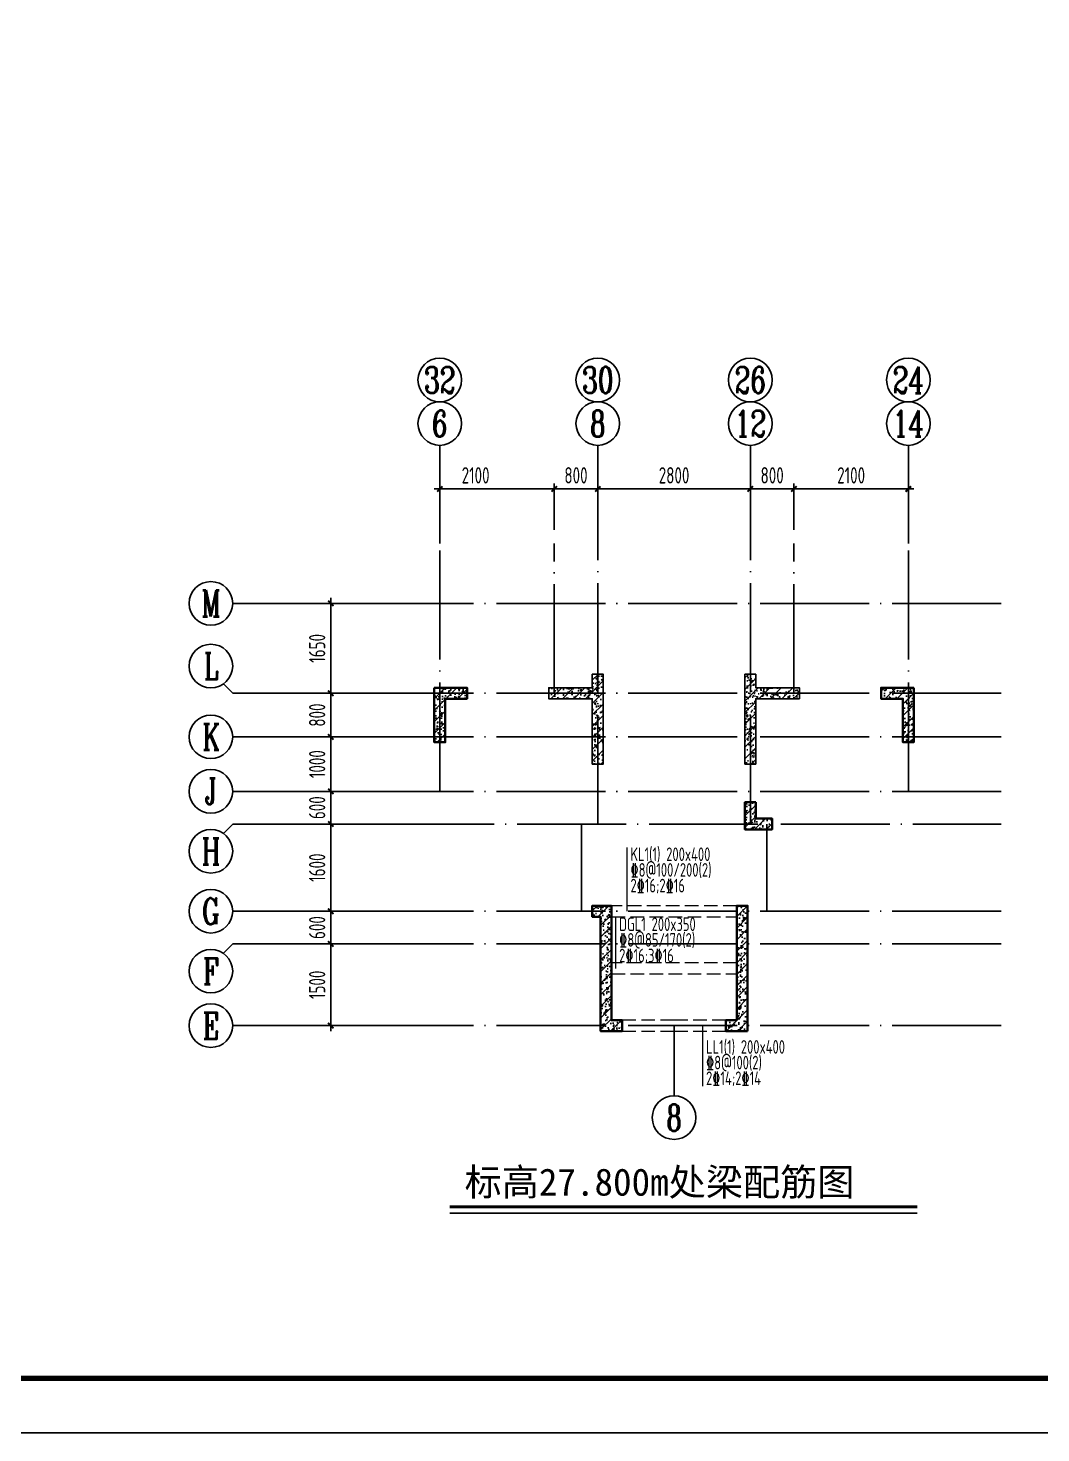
# Model space of a CAD drawing. Extents: x -1712635 to -854203, y -534641 to -21985.
# Drawn here: x -1101549 to -1082962, y -465599 to -439817 of the extents above; entities that cross this region are included whole.
import ezdxf
from ezdxf.enums import TextEntityAlignment as Align

# ---------------------------------------------------------------- set-up
doc = ezdxf.new("R2010")
doc.units = 0
doc.header["$LTSCALE"] = 1000
for name, pattern in [('__DASH', [0.35, 0.25, -0.1]), ('DASH', [0.35, 0.25, -0.1]), ('DOTE', [2.42, 2, -0.2, 0.02, -0.2])]:
    doc.linetypes.add(name, pattern=pattern)
doc.layers.get('0').update_dxf_attribs({"linetype": 'CONTINUOUS'})
doc.layers.get('Defpoints').update_dxf_attribs({"linetype": 'CONTINUOUS'})
for name, color, linetype in [('-TK', 7, 'CONTINUOUS'), ('A-AXIS', 1, 'CONTINUOUS'), ('A-DOTE', 10, 'DOTE'), ('AXIS_NUM', 7, 'CONTINUOUS'), ('S-L主梁线', 4, 'DASH'), ('S-L梁编号', 6, 'CONTINUOUS'), ('S-L梁配筋', 7, 'CONTINUOUS'), ('S-Q墙填充', 252, 'CONTINUOUS'), ('S-Q墙实线', 6, 'CONTINUOUS'), ('S-Y一般标注', 3, 'CONTINUOUS'), ('S-Z柱填充', 252, 'CONTINUOUS'), ('S-Z柱实线', 6, 'CONTINUOUS'), ('S-引出线', 40, 'CONTINUOUS'), ('S-文字', 7, 'CONTINUOUS')]:
    doc.layers.add(name, color=color, linetype=linetype)
doc.styles.add('-宋体', font='', dxfattribs={"width": 0.7, "height": 300, "bigfont": '宋体.TTF'})
doc.styles.add('TSSD_Axis', font='complex.shx', dxfattribs={"width": 0.7, "bigfont": 'hztxt.shx'})
doc.styles.add('TSSD_DIMENSION', font='Tssdeng.shx', dxfattribs={"width": 0.7, "bigfont": 'tssdchn.shx'})
doc.styles.add('TSSD_REIN', font='tssdeng.shx', dxfattribs={"width": 0.7, "height": 300, "bigfont": 'tssdchn.shx'})
doc.styles.get('-宋体').set_extended_font_data('SimSun')
doc.dimstyles.new('TSSD_100_100', dxfattribs={"dimtxt": 300, "dimasz": 100, "dimexe": 100, "dimexo": 250, "dimgap": 100, "dimtad": 1, "dimdec": 0, "dimzin": 0, "dimdsep": 46, "dimtxsty": 'TSSD_DIMENSION', "dimblk": 'ARCHTICK', "dimcen": 0, "dimdle": 100, "dimclrt": 7, "dimadec": 0, "dimazin": 0, "dimtfac": 1, "dimtdec": 0, "dimtix": 1, "dimtmove": 2, "dimatfit": 3, "dimldrblk": 'ARCHTICK', "dimfxl": 0, "dimtolj": 1, "dimtzin": 0, "dimarcsym": 0})
pattern_1 = [(50, (-1081267.13, -406631.75), (215.17805, -18.82564), [22.5, -247.5]), (355, (-1081267.13, -406631.75), (-41.6254, 225.6576), [18, -198]), (100.4514, (-1081249.2, -406633.32), (173.5528, 206.8319), [19.1221, -210.3426]), (46.1842, (-1081267.13, -406571.75), (320.1723, -49.6557), [33.75, -371.25]), (96.6356, (-1081240.45, -406575.9), (280.3988, 292.2354), [28.683, -315.514]), (351.1842, (-1081267.13, -406571.75), (280.3986, 292.2356), [27, -297]), (21, (-1081237.13, -406586.75), (179.0721, -120.78567), [22.5, -247.5]), (326, (-1081237.13, -406586.75), (72.9946, 217.545), [18, -198]), (71.4514, (-1081222.21, -406596.81), (252.0668, 96.75915), [19.1221, -210.3426]), (37.5, (-1081267.134, -406631.75), (3.64796, 99.86816), [0, -195.6, 0, -201, 0, -198.75]), (7.5, (-1081267.13, -406631.75), (78.92086, 118.32351), [0, -114.6, 0, -191.1, 0, -75.75]), (327.5, (-1081334.034, -406631.75), (160.14673, -6.76646), [0, -75, 0, -234, 0, -310.5]), (317.5, (-1081364.03, -406631.75), (174.95585, 30.0315), [0, -97.5, 0, -155.4, 0, -220.5]), (45, (-1081267.13, -406631.75), (-106.066, 106.066), [])]
pattern_2 = [(50, (-1086528.97, -238595.68), (215.17805, -18.82564), [22.5, -247.5]), (355, (-1086528.97, -238595.68), (-41.6254, 225.65764), [18, -198]), (100.4514, (-1086511.04, -238597.24), (173.55281, 206.83186), [19.12206, -210.34263]), (46.1842, (-1086528.97, -238535.68), (320.1723, -49.6557), [33.75, -371.25]), (96.6356, (-1086502.3, -238539.8), (280.3988, 292.23536), [28.6831, -315.5139]), (351.1842, (-1086528.97, -238535.68), (280.3986, 292.2356), [27, -297]), (21, (-1086498.97, -238550.68), (179.07212, -120.78567), [22.5, -247.5]), (326, (-1086498.97, -238550.68), (72.9946, 217.54501), [18, -198]), (71.4514, (-1086484.05, -238560.74), (252.06679, 96.75915), [19.12206, -210.34263]), (37.5, (-1086528.97, -238595.675), (3.647957, 99.868156), [0, -195.6, 0, -201, 0, -198.75]), (7.5, (-1086528.97, -238595.68), (78.92086, 118.323514), [0, -114.6, 0, -191.1, 0, -75.75]), (327.5, (-1086595.87, -238595.675), (160.14673, -6.766462), [0, -75, 0, -234, 0, -310.5]), (317.5, (-1086625.87, -238595.68), (174.95585, 30.031495), [0, -97.5, 0, -155.4, 0, -220.5]), (45, (-1086528.97, -238595.68), (-106.06602, 106.06602), [])]

# ---------------------------------------------------------------- blocks, each defined once
blk = doc.blocks.new('A1')
blk.add_lwpolyline([(0, 59400), (0, 0), (84100, 0), (84100, 59400)], close=True)
at = {"const_width": 100}
blk.add_lwpolyline([(2500, 58400), (2500, 1000), (83100, 1000), (83100, 58400)], close=True, dxfattribs=at)
blk = doc.blocks.new('ts_axno')
at = {"color": 0, "linetype": 'ByBlock', "lineweight": -2}
blk.add_circle((0, 0), 0.5, dxfattribs=at)
at = {"color": 0, "linetype": 'ByBlock', "lineweight": -2, "style": 'TSSD_Axis', "width": 0.7}
blk.add_attdef('A', text='', height=0.6, dxfattribs=at).set_placement((0, 0), align=Align.MIDDLE_CENTER)
blk = doc.blocks.new('_ArchTick')
at = {"color": 0, "const_width": 0.35}
blk.add_lwpolyline([(-0.5, -0.5), (0.5, 0.5)], dxfattribs=at)
blk = doc.blocks.new('*D4030')
at = {"layer": 'Defpoints', "color": 0}
for p in [(-1091894, -448275), (-1093994, -449275), (-1091894, -449275)]:
    blk.add_point(p, dxfattribs=at)
at = {"layer": 'S-Y一般标注', "color": 0, "lineweight": -2}
for p, q in [((-1094094, -448275), (-1091794, -448275)), ((-1093994, -449025), (-1093994, -448175)), ((-1091894, -449025), (-1091894, -448175))]:
    blk.add_line(p, q, dxfattribs=at)
at = {"layer": 'S-Y一般标注', "color": 0, "lineweight": -2, "xscale": 100, "yscale": 100, "zscale": 100, "rotation": 180}
blk.add_blockref('_ArchTick', (-1093994, -448275), dxfattribs=at)
at = {"layer": 'S-Y一般标注', "color": 0, "lineweight": -2, "xscale": 100, "yscale": 100, "zscale": 100}
blk.add_blockref('_ArchTick', (-1091894, -448275), dxfattribs=at)
at = {"layer": 'S-Y一般标注', "color": 7, "insert": (-1093336, -448025), "char_height": 300, "attachment_point": 5, "style": 'TSSD_DIMENSION'}
blk.add_mtext('\\A1;2100', dxfattribs=at)
blk = doc.blocks.new('*D4031')
at = {"layer": 'Defpoints', "color": 0}
for p in [(-1088294, -448275), (-1091094, -449275), (-1088294, -449275)]:
    blk.add_point(p, dxfattribs=at)
at = {"layer": 'S-Y一般标注', "color": 0, "lineweight": -2}
for p, q in [((-1091194, -448275), (-1088194, -448275)), ((-1091094, -449025), (-1091094, -448175)), ((-1088294, -449025), (-1088294, -448175))]:
    blk.add_line(p, q, dxfattribs=at)
at = {"layer": 'S-Y一般标注', "color": 0, "lineweight": -2, "xscale": 100, "yscale": 100, "zscale": 100, "rotation": 180}
blk.add_blockref('_ArchTick', (-1091094, -448275), dxfattribs=at)
at = {"layer": 'S-Y一般标注', "color": 0, "lineweight": -2, "xscale": 100, "yscale": 100, "zscale": 100}
blk.add_blockref('_ArchTick', (-1088294, -448275), dxfattribs=at)
at = {"layer": 'S-Y一般标注', "color": 7, "insert": (-1089694, -448025), "char_height": 300, "attachment_point": 5, "style": 'TSSD_DIMENSION'}
blk.add_mtext('\\A1;2800', dxfattribs=at)
blk = doc.blocks.new('*D4032')
at = {"layer": 'Defpoints', "color": 0}
for p in [(-1087494, -448275), (-1088294, -449275), (-1087494, -449275)]:
    blk.add_point(p, dxfattribs=at)
at = {"layer": 'S-Y一般标注', "color": 0, "lineweight": -2}
for p, q in [((-1088394, -448275), (-1087394, -448275)), ((-1088294, -449025), (-1088294, -448175)), ((-1087494, -449025), (-1087494, -448175))]:
    blk.add_line(p, q, dxfattribs=at)
at = {"layer": 'S-Y一般标注', "color": 0, "lineweight": -2, "xscale": 100, "yscale": 100, "zscale": 100, "rotation": 180}
blk.add_blockref('_ArchTick', (-1088294, -448275), dxfattribs=at)
at = {"layer": 'S-Y一般标注', "color": 0, "lineweight": -2, "xscale": 100, "yscale": 100, "zscale": 100}
blk.add_blockref('_ArchTick', (-1087494, -448275), dxfattribs=at)
at = {"layer": 'S-Y一般标注', "color": 7, "insert": (-1087894, -448025), "char_height": 300, "attachment_point": 5, "style": 'TSSD_DIMENSION'}
blk.add_mtext('\\A1;800', dxfattribs=at)
blk = doc.blocks.new('*D4033')
at = {"layer": 'Defpoints', "color": 0}
for p in [(-1095994, -456625), (-1094994, -456625), (-1094994, -458125)]:
    blk.add_point(p, dxfattribs=at)
at = {"layer": 'S-Y一般标注', "color": 0, "lineweight": -2}
for p, q in [((-1095994, -458225), (-1095994, -456525)), ((-1095244, -456625), (-1096094, -456625)), ((-1095244, -458125), (-1096094, -458125))]:
    blk.add_line(p, q, dxfattribs=at)
at = {"layer": 'S-Y一般标注', "color": 0, "lineweight": -2, "xscale": 100, "yscale": 100, "zscale": 100}
for p, rotation in [((-1095994, -456625), 90), ((-1095994, -458125), 270)]:
    blk.add_blockref('_ArchTick', p, dxfattribs=dict(at, rotation=rotation))
at = {"layer": 'S-Y一般标注', "color": 7, "insert": (-1096244, -457375), "char_height": 300, "attachment_point": 5, "rotation": 90, "style": 'TSSD_DIMENSION'}
blk.add_mtext('\\A1;1500', dxfattribs=at)
blk = doc.blocks.new('*D4034')
at = {"layer": 'Defpoints', "color": 0}
for p in [(-1095994, -456025), (-1094994, -456025), (-1094994, -456625)]:
    blk.add_point(p, dxfattribs=at)
at = {"layer": 'S-Y一般标注', "color": 0, "lineweight": -2}
for p, q in [((-1095244, -456025), (-1096094, -456025)), ((-1095994, -456025), (-1095994, -455925)), ((-1095994, -456625), (-1095994, -456025)), ((-1095244, -456625), (-1096094, -456625)), ((-1095994, -456625), (-1095994, -456725))]:
    blk.add_line(p, q, dxfattribs=at)
at = {"layer": 'S-Y一般标注', "color": 0, "lineweight": -2, "xscale": 100, "yscale": 100, "zscale": 100}
for p, rotation in [((-1095994, -456025), 270), ((-1095994, -456625), 90)]:
    blk.add_blockref('_ArchTick', p, dxfattribs=dict(at, rotation=rotation))
at = {"layer": 'S-Y一般标注', "color": 7, "insert": (-1096244, -456325), "char_height": 300, "attachment_point": 5, "rotation": 90, "style": 'TSSD_DIMENSION'}
blk.add_mtext('\\A1;600', dxfattribs=at)
blk = doc.blocks.new('*D4035')
at = {"layer": 'Defpoints', "color": 0}
for p in [(-1095994, -454425), (-1094994, -454425), (-1094994, -456025)]:
    blk.add_point(p, dxfattribs=at)
at = {"layer": 'S-Y一般标注', "color": 0, "lineweight": -2}
for p, q in [((-1095244, -454425), (-1096094, -454425)), ((-1095994, -456125), (-1095994, -454325)), ((-1095244, -456025), (-1096094, -456025))]:
    blk.add_line(p, q, dxfattribs=at)
at = {"layer": 'S-Y一般标注', "color": 0, "lineweight": -2, "xscale": 100, "yscale": 100, "zscale": 100}
for p, rotation in [((-1095994, -454425), 90), ((-1095994, -456025), 270)]:
    blk.add_blockref('_ArchTick', p, dxfattribs=dict(at, rotation=rotation))
at = {"layer": 'S-Y一般标注', "color": 7, "insert": (-1096244, -455225), "char_height": 300, "attachment_point": 5, "rotation": 90, "style": 'TSSD_DIMENSION'}
blk.add_mtext('\\A1;1600', dxfattribs=at)
blk = doc.blocks.new('*D4036')
at = {"layer": 'Defpoints', "color": 0}
for p in [(-1095994, -453825), (-1094994, -453825), (-1094994, -454425)]:
    blk.add_point(p, dxfattribs=at)
at = {"layer": 'S-Y一般标注', "color": 0, "lineweight": -2}
for p, q in [((-1095994, -453825), (-1095994, -453725)), ((-1095244, -453825), (-1096094, -453825)), ((-1095994, -454425), (-1095994, -453825)), ((-1095244, -454425), (-1096094, -454425)), ((-1095994, -454425), (-1095994, -454525))]:
    blk.add_line(p, q, dxfattribs=at)
at = {"layer": 'S-Y一般标注', "color": 0, "lineweight": -2, "xscale": 100, "yscale": 100, "zscale": 100}
for p, rotation in [((-1095994, -453825), 270), ((-1095994, -454425), 90)]:
    blk.add_blockref('_ArchTick', p, dxfattribs=dict(at, rotation=rotation))
at = {"layer": 'S-Y一般标注', "color": 7, "insert": (-1096244, -454125), "char_height": 300, "attachment_point": 5, "rotation": 90, "style": 'TSSD_DIMENSION'}
blk.add_mtext('\\A1;600', dxfattribs=at)
blk = doc.blocks.new('*D4037')
at = {"layer": 'Defpoints', "color": 0}
for p in [(-1095994, -452825), (-1094994, -452825), (-1094994, -453825)]:
    blk.add_point(p, dxfattribs=at)
at = {"layer": 'S-Y一般标注', "color": 0, "lineweight": -2}
for p, q in [((-1095994, -453925), (-1095994, -452725)), ((-1095244, -452825), (-1096094, -452825)), ((-1095244, -453825), (-1096094, -453825))]:
    blk.add_line(p, q, dxfattribs=at)
at = {"layer": 'S-Y一般标注', "color": 0, "lineweight": -2, "xscale": 100, "yscale": 100, "zscale": 100}
for p, rotation in [((-1095994, -452825), 90), ((-1095994, -453825), 270)]:
    blk.add_blockref('_ArchTick', p, dxfattribs=dict(at, rotation=rotation))
at = {"layer": 'S-Y一般标注', "color": 7, "insert": (-1096244, -453325), "char_height": 300, "attachment_point": 5, "rotation": 90, "style": 'TSSD_DIMENSION'}
blk.add_mtext('\\A1;1000', dxfattribs=at)
blk = doc.blocks.new('*D4038')
at = {"layer": 'Defpoints', "color": 0}
for p in [(-1095994, -452025), (-1094994, -452025), (-1094994, -452825)]:
    blk.add_point(p, dxfattribs=at)
at = {"layer": 'S-Y一般标注', "color": 0, "lineweight": -2}
for p, q in [((-1095994, -452925), (-1095994, -451925)), ((-1095244, -452025), (-1096094, -452025)), ((-1095244, -452825), (-1096094, -452825))]:
    blk.add_line(p, q, dxfattribs=at)
at = {"layer": 'S-Y一般标注', "color": 0, "lineweight": -2, "xscale": 100, "yscale": 100, "zscale": 100}
for p, rotation in [((-1095994, -452025), 90), ((-1095994, -452825), 270)]:
    blk.add_blockref('_ArchTick', p, dxfattribs=dict(at, rotation=rotation))
at = {"layer": 'S-Y一般标注', "color": 7, "insert": (-1096244, -452425), "char_height": 300, "attachment_point": 5, "rotation": 90, "style": 'TSSD_DIMENSION'}
blk.add_mtext('\\A1;800', dxfattribs=at)
blk = doc.blocks.new('*D4039')
at = {"layer": 'Defpoints', "color": 0}
for p in [(-1091094, -448275), (-1091894, -449275), (-1091094, -449275)]:
    blk.add_point(p, dxfattribs=at)
at = {"layer": 'S-Y一般标注', "color": 0, "lineweight": -2}
for p, q in [((-1091994, -448275), (-1090994, -448275)), ((-1091894, -449025), (-1091894, -448175)), ((-1091094, -449025), (-1091094, -448175))]:
    blk.add_line(p, q, dxfattribs=at)
at = {"layer": 'S-Y一般标注', "color": 0, "lineweight": -2, "xscale": 100, "yscale": 100, "zscale": 100, "rotation": 180}
blk.add_blockref('_ArchTick', (-1091894, -448275), dxfattribs=at)
at = {"layer": 'S-Y一般标注', "color": 0, "lineweight": -2, "xscale": 100, "yscale": 100, "zscale": 100}
blk.add_blockref('_ArchTick', (-1091094, -448275), dxfattribs=at)
at = {"layer": 'S-Y一般标注', "color": 7, "insert": (-1091494, -448025), "char_height": 300, "attachment_point": 5, "style": 'TSSD_DIMENSION'}
blk.add_mtext('\\A1;800', dxfattribs=at)
blk = doc.blocks.new('*D4040')
at = {"layer": 'Defpoints', "color": 0}
for p in [(-1085394, -448275), (-1087494, -449275), (-1085394, -449275)]:
    blk.add_point(p, dxfattribs=at)
at = {"layer": 'S-Y一般标注', "color": 0, "lineweight": -2}
for p, q in [((-1087594, -448275), (-1085294, -448275)), ((-1087494, -449025), (-1087494, -448175)), ((-1085394, -449025), (-1085394, -448175))]:
    blk.add_line(p, q, dxfattribs=at)
at = {"layer": 'S-Y一般标注', "color": 0, "lineweight": -2, "xscale": 100, "yscale": 100, "zscale": 100, "rotation": 180}
blk.add_blockref('_ArchTick', (-1087494, -448275), dxfattribs=at)
at = {"layer": 'S-Y一般标注', "color": 0, "lineweight": -2, "xscale": 100, "yscale": 100, "zscale": 100}
blk.add_blockref('_ArchTick', (-1085394, -448275), dxfattribs=at)
at = {"layer": 'S-Y一般标注', "color": 7, "insert": (-1086444, -448025), "char_height": 300, "attachment_point": 5, "style": 'TSSD_DIMENSION'}
blk.add_mtext('\\A1;2100', dxfattribs=at)
blk = doc.blocks.new('*D4041')
at = {"layer": 'Defpoints', "color": 0}
for p in [(-1095994, -450375), (-1094994, -450375), (-1094994, -452025)]:
    blk.add_point(p, dxfattribs=at)
at = {"layer": 'S-Y一般标注', "color": 0, "lineweight": -2}
for p, q in [((-1095244, -450375), (-1096094, -450375)), ((-1095994, -452125), (-1095994, -450275)), ((-1095244, -452025), (-1096094, -452025))]:
    blk.add_line(p, q, dxfattribs=at)
at = {"layer": 'S-Y一般标注', "color": 0, "lineweight": -2, "xscale": 100, "yscale": 100, "zscale": 100}
for p, rotation in [((-1095994, -450375), 90), ((-1095994, -452025), 270)]:
    blk.add_blockref('_ArchTick', p, dxfattribs=dict(at, rotation=rotation))
at = {"layer": 'S-Y一般标注', "color": 7, "insert": (-1096244, -451200), "char_height": 300, "attachment_point": 5, "rotation": 90, "style": 'TSSD_DIMENSION'}
blk.add_mtext('\\A1;1650', dxfattribs=at)

msp = doc.modelspace()

# ---------------------------------------------------------------- hatches: boundary and pattern name
at = {"layer": 'S-Q墙填充'}
h = msp.add_hatch(dxfattribs=at)
h.set_pattern_fill('ARMORED', color=252, scale=30, style=0)
h.set_pattern_definition(pattern_2)
h.paths.add_polyline_path([(-1090993.87, -452024.79), (-1090993.87, -451674.79), (-1091193.87, -451674.79), (-1091193.87, -451924.79), (-1091994, -451924.79), (-1091994, -452124.79), (-1091193.87, -452124.79), (-1091193.87, -453324.79), (-1090993.87, -453324.79)])
h = msp.add_hatch(dxfattribs=at)
h.set_pattern_fill('ARMORED', color=252, scale=30, style=0)
h.set_pattern_definition(pattern_2)
h.paths.add_polyline_path([(-1088393.87, -452024.79), (-1088393.87, -453324.79), (-1088193.87, -453324.79), (-1088193.87, -452124.79), (-1087394.27, -452124.79), (-1087394.27, -451924.79), (-1088193.87, -451924.79), (-1088193.87, -451674.79), (-1088393.87, -451674.79)])
h = msp.add_hatch(dxfattribs=at)
h.set_pattern_fill('ARMORED', color=252, scale=30, style=0)
h.set_pattern_definition(pattern_1)
h.paths.add_polyline_path([(-1094093.87, -451924.79), (-1093493.96, -451924.79), (-1093493.96, -452124.79), (-1093893.87, -452124.79), (-1093893.87, -452924.79), (-1094093.87, -452924.79)])
h = msp.add_hatch(dxfattribs=at)
h.set_pattern_fill('ARMORED', color=252, scale=30, style=0)
h.set_pattern_definition(pattern_1)
h.paths.add_polyline_path([(-1085293.87, -451924.79), (-1085893.79, -451924.79), (-1085893.79, -452124.79), (-1085493.87, -452124.79), (-1085493.87, -452924.79), (-1085293.87, -452924.79)])
h = msp.add_hatch(dxfattribs=at)
h.set_pattern_fill('ARMORED', color=252, scale=30, style=0)
h.set_pattern_definition(pattern_1)
h.paths.add_polyline_path([(-1090843.87, -455924.79), (-1091193.88, -455924.79), (-1091193.88, -456124.79), (-1091043.87, -456124.79), (-1091043.87, -456624.79), (-1091043.87, -457074.79), (-1091043.87, -458224.79), (-1090643.87, -458224.79), (-1090643.87, -458024.79), (-1090843.87, -458024.79), (-1090843.87, -457074.79), (-1090843.87, -456624.79)])
h = msp.add_hatch(dxfattribs=at)
h.set_pattern_fill('ARMORED', color=252, scale=30, style=0)
h.set_pattern_definition(pattern_1)
h.paths.add_polyline_path([(-1088343.87, -458224.79), (-1088343.87, -457074.79), (-1088343.87, -456624.79), (-1088343.87, -455924.79), (-1088543.87, -455924.79), (-1088543.87, -456624.79), (-1088543.87, -457074.79), (-1088543.87, -458024.79), (-1088743.87, -458024.79), (-1088743.87, -458224.79)])
at = {"layer": 'S-Z柱填充'}
h = msp.add_hatch(dxfattribs=at)
h.set_pattern_fill('ARMORED', color=252, scale=30, style=0)
h.set_pattern_definition(pattern_1)
h.paths.add_polyline_path([(-1088193.87, -454024.52), (-1088393.87, -454024.52), (-1088393.87, -454524.52), (-1087893.87, -454524.52), (-1087893.87, -454324.52), (-1088193.87, -454324.52)])

# ---------------------------------------------------------------- linework, layer by layer
at = {"layer": 'A-AXIS'}
for p, q in [((-1093993.87, -449274.91), (-1093993.87, -447474.91)), ((-1091093.87, -449274.91), (-1091093.87, -447474.91)), ((-1088293.87, -449274.91), (-1088293.87, -447474.91)), ((-1085393.87, -449274.91), (-1085393.87, -447474.91)), ((-1094993.87, -450374.79), (-1097793.87, -450374.79)), ((-1097793.87, -452024.79), (-1097965.49, -451853.18)), ((-1094993.87, -452024.79), (-1097793.87, -452024.79)), ((-1094993.87, -452824.79), (-1097793.87, -452824.79)), ((-1094993.87, -453824.79), (-1097793.87, -453824.79)), ((-1097793.87, -454424.52), (-1097965.49, -454596.13)), ((-1094993.87, -454424.52), (-1097793.87, -454424.52)), ((-1094993.87, -456024.79), (-1097793.87, -456024.79)), ((-1097793.87, -456624.79), (-1097965.49, -456796.4)), ((-1094993.87, -456624.79), (-1097793.87, -456624.79)), ((-1094993.87, -458124.79), (-1097793.87, -458124.79))]:
    msp.add_line(p, q, dxfattribs=at)
at = {"layer": 'A-DOTE'}
for p, q in [((-1093993.87, -453824.79), (-1093993.87, -449274.91)), ((-1091893.87, -452024.79), (-1091893.87, -449274.91)), ((-1091093.87, -454424.52), (-1091093.87, -449274.91)), ((-1088293.87, -454424.52), (-1088293.87, -449274.91)), ((-1087493.87, -452024.79), (-1087493.87, -449274.91)), ((-1085393.87, -453824.79), (-1085393.87, -449274.91)), ((-1083693.87, -450374.79), (-1094993.87, -450374.79)), ((-1083693.87, -452024.79), (-1094993.87, -452024.79)), ((-1083693.87, -452824.79), (-1094993.87, -452824.79)), ((-1083693.87, -453824.79), (-1094993.87, -453824.79)), ((-1094993.87, -454424.52), (-1083693.87, -454424.52)), ((-1091393.87, -456024.79), (-1091393.87, -454424.79)), ((-1087993.87, -456024.79), (-1087993.87, -454424.79)), ((-1083693.87, -456024.79), (-1094993.87, -456024.79)), ((-1083693.87, -456624.79), (-1094993.87, -456624.79)), ((-1083693.87, -458124.79), (-1094993.87, -458124.79)), ((-1089693.87, -458124.79), (-1089693.87, -459413.35))]:
    msp.add_line(p, q, dxfattribs=at)
at = {"layer": 'S-L主梁线', "linetype": '__DASH', "lineweight": 18}
for p, q in [((-1088543.87, -455924.79), (-1090843.87, -455924.79)), ((-1090843.87, -456124.79), (-1088543.87, -456124.79)), ((-1088543.87, -456974.79), (-1090843.87, -456974.79)), ((-1090843.87, -457174.79), (-1088543.87, -457174.79)), ((-1089693.86, -458024.79), (-1090643.87, -458024.79)), ((-1088743.87, -458024.79), (-1089693.86, -458024.79)), ((-1090643.87, -458224.79), (-1089693.87, -458224.79)), ((-1089693.85, -458224.79), (-1088743.87, -458224.79))]:
    msp.add_line(p, q, dxfattribs=at)
at = {"layer": 'S-L梁编号', "lineweight": 18}
for p, q in [((-1090556.43, -456024.79), (-1090556.43, -454854.07)), ((-1090763.96, -457074.79), (-1090763.96, -456138.42)), ((-1089169.26, -458124.79), (-1089169.26, -459234.47))]:
    msp.add_line(p, q, dxfattribs=at)
at = {"layer": 'S-Q墙实线'}
msp.add_lwpolyline([(-1090993.87, -452024.79), (-1090993.87, -451674.79), (-1091193.87, -451674.79), (-1091193.87, -451924.79), (-1091994, -451924.79), (-1091994, -452124.79), (-1091193.87, -452124.79), (-1091193.87, -453324.79), (-1090993.87, -453324.79), (-1090993.87, -452024.79)], dxfattribs=at)
msp.add_lwpolyline([(-1088393.87, -452024.79), (-1088393.87, -453324.79), (-1088193.87, -453324.79), (-1088193.87, -452124.79), (-1087394.27, -452124.79), (-1087394.27, -451924.79), (-1088193.87, -451924.79), (-1088193.87, -451674.79), (-1088393.87, -451674.79)], close=True, dxfattribs=at)
at = {"layer": 'S-Q墙实线', "lineweight": 35}
for points in [[(-1094093.87, -451924.79), (-1093493.96, -451924.79), (-1093493.96, -452124.79), (-1093893.87, -452124.79), (-1093893.87, -452924.79), (-1094093.87, -452924.79)], [(-1085293.87, -451924.79), (-1085893.79, -451924.79), (-1085893.79, -452124.79), (-1085493.87, -452124.79), (-1085493.87, -452924.79), (-1085293.87, -452924.79)], [(-1090843.87, -455924.79), (-1091193.88, -455924.79), (-1091193.88, -456124.79), (-1091043.87, -456124.79), (-1091043.87, -456624.79), (-1091043.87, -457074.79), (-1091043.87, -458224.79), (-1090643.87, -458224.79), (-1090643.87, -458024.79), (-1090843.87, -458024.79), (-1090843.87, -457074.79), (-1090843.87, -456624.79)], [(-1088343.87, -458224.79), (-1088343.87, -457074.79), (-1088343.87, -456624.79), (-1088343.87, -455924.79), (-1088543.87, -455924.79), (-1088543.87, -456624.79), (-1088543.87, -457074.79), (-1088543.87, -458024.79), (-1088743.87, -458024.79), (-1088743.87, -458224.79)]]:
    msp.add_lwpolyline(points, close=True, dxfattribs=at)
at = {"layer": 'S-Z柱实线', "lineweight": 35}
msp.add_lwpolyline([(-1088193.87, -454024.52), (-1088393.87, -454024.52), (-1088393.87, -454524.52), (-1087893.87, -454524.52), (-1087893.87, -454324.52), (-1088193.87, -454324.52)], close=True, dxfattribs=at)
at = {"layer": 'S-引出线', "color": 3, "const_width": 56}
msp.add_lwpolyline([(-1093810.58, -461451.64), (-1085229.56, -461451.64)], dxfattribs=at)
at = {"layer": 'S-引出线', "color": 3}
msp.add_lwpolyline([(-1093810.58, -461563.64), (-1085229.56, -461563.64)], dxfattribs=at)

# ---------------------------------------------------------------- block references
at = {"layer": '-TK'}
msp.add_blockref('A1', (-1147825.76, -465599.33), dxfattribs=at)
at = {"layer": 'A-AXIS'}
ref = msp.add_blockref('ts_axno', (-1093993.87, -446274.91), dxfattribs=dict(at, xscale=800, yscale=800, zscale=800))
ref.add_attrib('5', '32', dxfattribs={"layer": 'AXIS_NUM', "height": 480, "style": 'TSSD_Axis', "width": 0.7}).set_placement((-1093993.87, -446274.91), align=Align.MIDDLE_CENTER)
ref = msp.add_blockref('ts_axno', (-1091093.87, -446274.91), dxfattribs=dict(at, xscale=800, yscale=800, zscale=800))
ref.add_attrib('6', '30', dxfattribs={"layer": 'AXIS_NUM', "height": 480, "style": 'TSSD_Axis', "width": 0.7}).set_placement((-1091093.87, -446274.91), align=Align.MIDDLE_CENTER)
ref = msp.add_blockref('ts_axno', (-1088293.87, -446274.91), dxfattribs=dict(at, xscale=800, yscale=800, zscale=800))
ref.add_attrib('7', '26', dxfattribs={"layer": 'AXIS_NUM', "height": 480, "style": 'TSSD_Axis', "width": 0.7}).set_placement((-1088293.87, -446274.91), align=Align.MIDDLE_CENTER)
ref = msp.add_blockref('ts_axno', (-1085393.87, -446274.91), dxfattribs=dict(at, xscale=800, yscale=800, zscale=800))
ref.add_attrib('8', '24', dxfattribs={"layer": 'AXIS_NUM', "height": 480, "style": 'TSSD_Axis', "width": 0.7}).set_placement((-1085393.87, -446274.91), align=Align.MIDDLE_CENTER)
ref = msp.add_blockref('ts_axno', (-1093993.87, -447074.91), dxfattribs=dict(at, xscale=800, yscale=800, zscale=800))
ref.add_attrib('5', '6', dxfattribs={"layer": 'AXIS_NUM', "height": 480, "style": 'TSSD_Axis', "width": 0.7}).set_placement((-1093993.87, -447074.91), align=Align.MIDDLE_CENTER)
ref = msp.add_blockref('ts_axno', (-1091093.87, -447074.91), dxfattribs=dict(at, xscale=800, yscale=800, zscale=800))
ref.add_attrib('6', '8', dxfattribs={"layer": 'AXIS_NUM', "height": 480, "style": 'TSSD_Axis', "width": 0.7}).set_placement((-1091093.87, -447074.91), align=Align.MIDDLE_CENTER)
ref = msp.add_blockref('ts_axno', (-1088293.87, -447074.91), dxfattribs=dict(at, xscale=800, yscale=800, zscale=800))
ref.add_attrib('7', '12', dxfattribs={"layer": 'AXIS_NUM', "height": 480, "style": 'TSSD_Axis', "width": 0.7}).set_placement((-1088293.87, -447074.91), align=Align.MIDDLE_CENTER)
ref = msp.add_blockref('ts_axno', (-1085393.87, -447074.91), dxfattribs=dict(at, xscale=800, yscale=800, zscale=800))
ref.add_attrib('8', '14', dxfattribs={"layer": 'AXIS_NUM', "height": 480, "style": 'TSSD_Axis', "width": 0.7}).set_placement((-1085393.87, -447074.91), align=Align.MIDDLE_CENTER)
ref = msp.add_blockref('ts_axno', (-1098193.87, -450374.79), dxfattribs=dict(at, xscale=800, yscale=800, zscale=800))
ref.add_attrib('G', 'M', dxfattribs={"layer": 'AXIS_NUM', "height": 480, "style": 'TSSD_Axis', "width": 0.7}).set_placement((-1098193.87, -450374.79), align=Align.MIDDLE_CENTER)
ref = msp.add_blockref('ts_axno', (-1098193.87, -451524.79), dxfattribs=dict(at, xscale=800, yscale=800, zscale=800))
ref.add_attrib('G', 'L', dxfattribs={"layer": 'AXIS_NUM', "height": 480, "style": 'TSSD_Axis', "width": 0.7}).set_placement((-1098193.87, -451524.79), align=Align.MIDDLE_CENTER)
ref = msp.add_blockref('ts_axno', (-1098193.87, -452824.79), dxfattribs=dict(at, xscale=800, yscale=800, zscale=800))
ref.add_attrib('G', 'K', dxfattribs={"layer": 'AXIS_NUM', "height": 480, "style": 'TSSD_Axis', "width": 0.7}).set_placement((-1098193.87, -452824.79), align=Align.MIDDLE_CENTER)
ref = msp.add_blockref('ts_axno', (-1098193.87, -453824.79), dxfattribs=dict(at, xscale=800, yscale=800, zscale=800))
ref.add_attrib('G', 'J', dxfattribs={"layer": 'AXIS_NUM', "height": 480, "style": 'TSSD_Axis', "width": 0.7}).set_placement((-1098193.87, -453824.79), align=Align.MIDDLE_CENTER)
ref = msp.add_blockref('ts_axno', (-1098193.87, -454924.52), dxfattribs=dict(at, xscale=800, yscale=800, zscale=800))
ref.add_attrib('C', 'H', dxfattribs={"layer": 'AXIS_NUM', "height": 480, "style": 'TSSD_Axis', "width": 0.7}).set_placement((-1098193.87, -454924.52), align=Align.MIDDLE_CENTER)
ref = msp.add_blockref('ts_axno', (-1098193.87, -456024.79), dxfattribs=dict(at, xscale=800, yscale=800, zscale=800))
ref.add_attrib('D', 'G', dxfattribs={"layer": 'AXIS_NUM', "height": 480, "style": 'TSSD_Axis', "width": 0.7}).set_placement((-1098193.87, -456024.79), align=Align.MIDDLE_CENTER)
ref = msp.add_blockref('ts_axno', (-1098193.87, -457124.79), dxfattribs=dict(at, xscale=800, yscale=800, zscale=800))
ref.add_attrib('C', 'F', dxfattribs={"layer": 'AXIS_NUM', "height": 480, "style": 'TSSD_Axis', "width": 0.7}).set_placement((-1098193.87, -457124.79), align=Align.MIDDLE_CENTER)
ref = msp.add_blockref('ts_axno', (-1098193.87, -458124.79), dxfattribs=dict(at, xscale=800, yscale=800, zscale=800))
ref.add_attrib('B', 'E', dxfattribs={"layer": 'AXIS_NUM', "height": 480, "style": 'TSSD_Axis', "width": 0.7}).set_placement((-1098193.87, -458124.79), align=Align.MIDDLE_CENTER)
ref = msp.add_blockref('ts_axno', (-1089693.87, -459813.35), dxfattribs=dict(at, xscale=-800, yscale=800, zscale=800, rotation=180))
ref.add_attrib('6', '8', dxfattribs={"layer": 'AXIS_NUM', "height": 480, "style": 'TSSD_Axis', "width": 0.7}).set_placement((-1089693.87, -459813.35), align=Align.MIDDLE_CENTER)

# ---------------------------------------------------------------- texts
at = {"layer": 'S-L梁编号', "color": 6, "style": 'TSSD_REIN', "width": 0.7}
for s, p in [('KL1(1) 200x400', (-1090493.93, -455104.07)), ('DGL1 200x350', (-1090701.46, -456388.42)), ('LL1(1) 200x400', (-1089106.76, -458640.24))]:
    msp.add_text(s, height=250, dxfattribs=at).set_placement(p)
at = {"layer": 'S-L梁配筋', "color": 7, "style": 'TSSD_REIN', "width": 0.7}
for s, p in [('%%1328@100/200(2)', (-1090493.93, -455391.57)), ('2%%13216;2%%13216', (-1090493.93, -455679.07)), ('%%1328@85/170(2)', (-1090701.46, -456675.92)), ('2%%13216;3%%13216', (-1090701.46, -456963.42)), ('%%1328@100(2)', (-1089106.76, -458927.74)), ('2%%13214;2%%13214', (-1089106.76, -459215.24))]:
    msp.add_text(s, height=250, dxfattribs=at).set_placement(p)
at = {"layer": 'S-文字', "style": '-宋体'}
msp.add_text('标高27.800m处梁配筋图', height=500, dxfattribs=at).set_placement((-1093538.1, -461245.12))

# ---------------------------------------------------------------- dimensions: what is measured, and where the dimension line sits
at = {"layer": 'S-Y一般标注'}
dim = msp.add_linear_dim(base=(-1091893.87, -448274.91), p1=(-1093993.87, -449274.91), p2=(-1091893.87, -449274.91), dimstyle='TSSD_100_100', dxfattribs=at)
dim.commit()
dim.dimension.update_dxf_attribs({"geometry": '*D4030', "text_midpoint": (-1093335.8, -448024.91), "dimtype": 160})
for base, p1, p2, picture, middle in [((-1091093.87, -448274.91), (-1091893.87, -449274.91), (-1091093.87, -449274.91), '*D4039', (-1091493.87, -448024.91)), ((-1088293.87, -448274.91), (-1091093.87, -449274.91), (-1088293.87, -449274.91), '*D4031', (-1089693.87, -448024.91)), ((-1087493.87, -448274.91), (-1088293.87, -449274.91), (-1087493.87, -449274.91), '*D4032', (-1087893.87, -448024.91)), ((-1085393.87, -448274.91), (-1087493.87, -449274.91), (-1085393.87, -449274.91), '*D4040', (-1086443.87, -448024.91))]:
    dim = msp.add_linear_dim(base=base, p1=p1, p2=p2, dimstyle='TSSD_100_100', dxfattribs=at)
    dim.commit()
    dim.dimension.update_dxf_attribs({"geometry": picture, "text_midpoint": middle})
for base, p1, p2, picture, middle in [((-1095993.87, -450374.79), (-1094993.87, -452024.79), (-1094993.87, -450374.79), '*D4041', (-1096243.87, -451199.79)), ((-1095993.87, -452024.79), (-1094993.87, -452824.79), (-1094993.87, -452024.79), '*D4038', (-1096243.87, -452424.79)), ((-1095993.87, -452824.79), (-1094993.87, -453824.79), (-1094993.87, -452824.79), '*D4037', (-1096243.87, -453324.79)), ((-1095993.87, -453824.79), (-1094993.87, -454424.52), (-1094993.87, -453824.79), '*D4036', (-1096243.87, -454124.65)), ((-1095993.87, -454424.52), (-1094993.87, -456024.79), (-1094993.87, -454424.52), '*D4035', (-1096243.87, -455224.65)), ((-1095993.87, -456024.79), (-1094993.87, -456624.79), (-1094993.87, -456024.79), '*D4034', (-1096243.87, -456324.79)), ((-1095993.87, -456624.79), (-1094993.87, -458124.79), (-1094993.87, -456624.79), '*D4033', (-1096243.87, -457374.79))]:
    dim = msp.add_linear_dim(base=base, p1=p1, p2=p2, angle=90, dimstyle='TSSD_100_100', dxfattribs=at)
    dim.commit()
    dim.dimension.update_dxf_attribs({"geometry": picture, "text_midpoint": middle})

doc.saveas('drawing.dxf')
